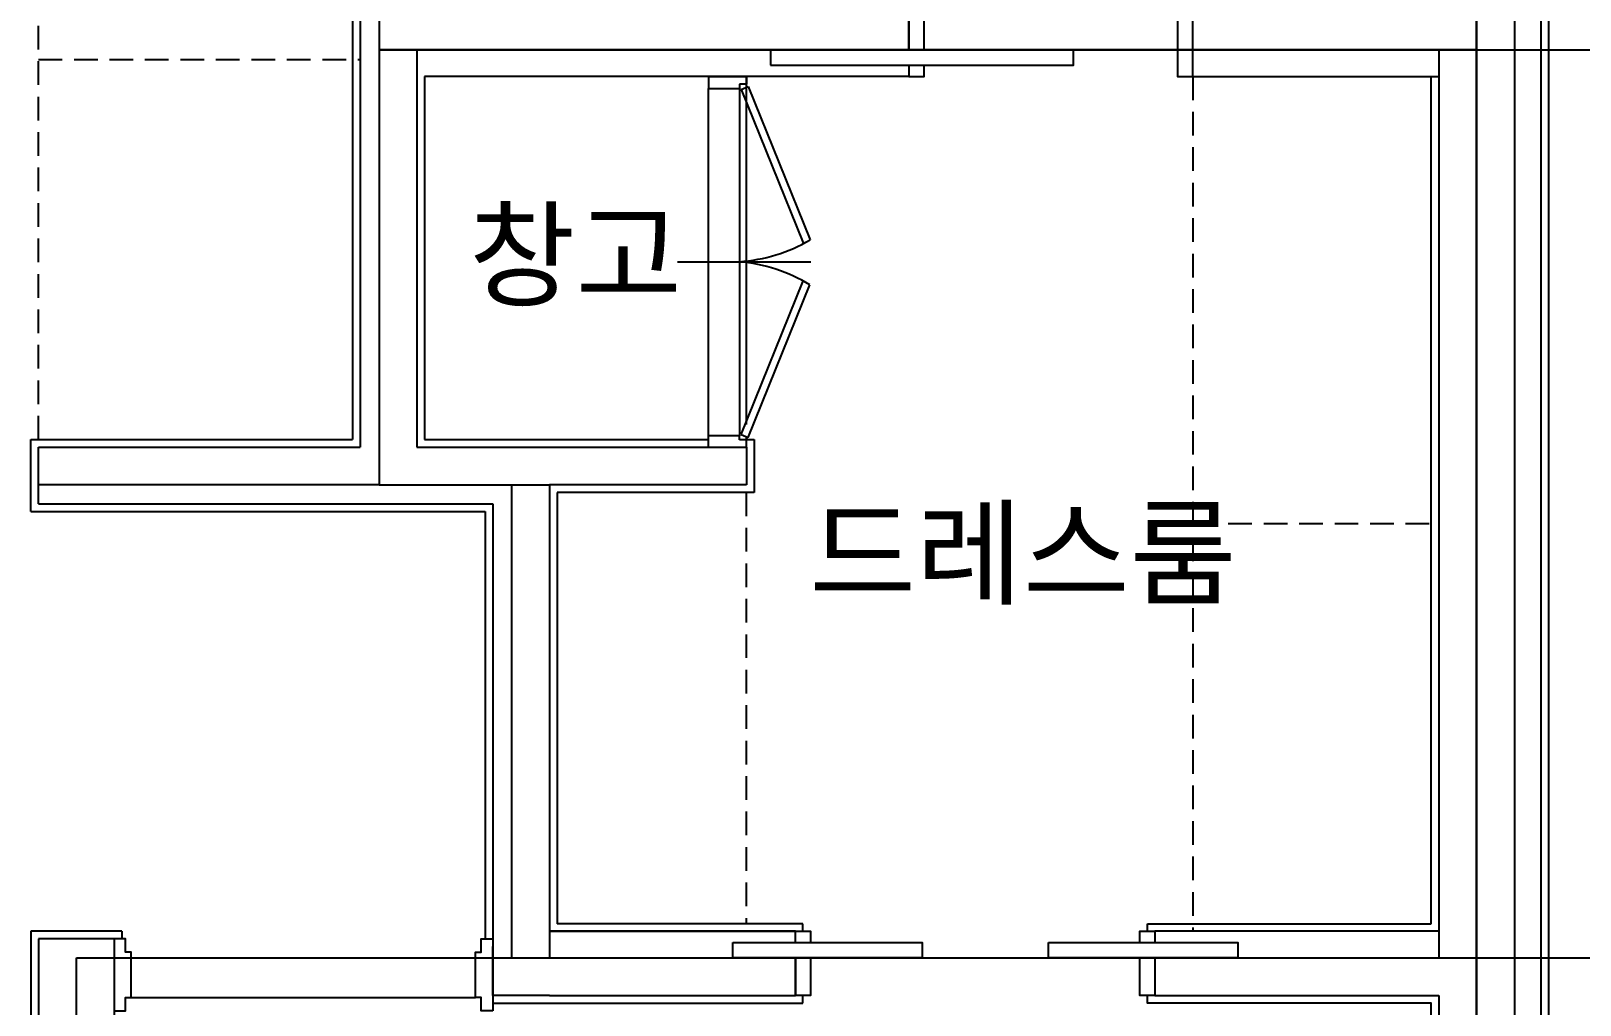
# Model space of a CAD drawing. Extents: x 11416736 to 11582377, y -14295679 to -14163266.
# Drawn here: x 11462329 to 11466422, y -14219008 to -14216433 of the extents above; entities that cross this region are included whole.
import ezdxf

# ---------------------------------------------------------------- set-up
doc = ezdxf.new("R2010")
doc.units = 0
doc.header["$LTSCALE"] = 50
doc.header["$MEASUREMENT"] = 0
doc.linetypes.add('HIDDEN', pattern=[0.375, 0.25, -0.125])
for name, color, linetype in [('! 06 중심선', 11, 'CONTINUOUS'), ('! 08 창호', 4, 'CONTINUOUS'), ('! 18 가구 주차 설치물', 252, 'CONTINUOUS'), ('! 22 text 진한선', 7, 'CONTINUOUS'), ('- 02 내력벽', 2, 'CONTINUOUS'), ('- 04 마감선 01', 125, 'CONTINUOUS')]:
    doc.layers.add(name, color=color, linetype=linetype)
doc.styles.add('굴림', font='Gulim.ttf')

msp = doc.modelspace()

# ---------------------------------------------------------------- linework, layer by layer
at = {"layer": '! 06 중심선'}
for p, q in [((11466148.9, -14224572.5), (11466148.9, -14212139.5)), ((11463248.9, -14214783.5), (11463248.9, -14216483.5)), ((11463248.9, -14216483.5), (11467611.9, -14216483.5)), ((11463248.9, -14216483.5), (11463248.9, -14217633.5)), ((11463248.9, -14217633.5), (11462348.9, -14217633.5)), ((11463248.9, -14217633.5), (11463698.9, -14217633.5)), ((11463598.9, -14217633.5), (11463598.9, -14218883.5)), ((11462448.9, -14223233.5), (11462448.9, -14218883.5)), ((11462448.9, -14218883.5), (11466148.9, -14218883.5)), ((11463598.9, -14218883.5), (11467611.9, -14218883.5))]:
    msp.add_line(p, q, dxfattribs=at)
at = {"layer": '! 06 중심선', "ltscale": 30}
for p, q in [((11466148.9, -14214783.5), (11466148.9, -14222483.5)), ((11466148.9, -14216483.5), (11463248.9, -14216483.5))]:
    msp.add_line(p, q, dxfattribs=at)
at = {"layer": '! 08 창호'}
for p, q in [((11464119.3, -14216553.5), (11464219.6, -14216553.5)), ((11464119.3, -14216553.5), (11464219.6, -14216553.5)), ((11464119.3, -14216553.5), (11464119.3, -14216573.7)), ((11464119.3, -14216573.7), (11464119.3, -14216585.3)), ((11464201.1, -14216573.7), (11464201.1, -14216585.3)), ((11464219.6, -14216573.7), (11464201.1, -14216573.7)), ((11464219.6, -14217473.9), (11464219.6, -14216553.5)), ((11464219.6, -14216553.5), (11464219.6, -14216573.7)), ((11464219.6, -14216582), (11464219.6, -14216573.7)), ((11464119.3, -14217503.1), (11464119.3, -14216585.3)), ((11464119.3, -14216585.3), (11464201.1, -14216585.3)), ((11464201.1, -14216585.3), (11464201.1, -14217503.1)), ((11464205.4, -14216588.1), (11464223.8, -14216580.2)), ((11464205.4, -14216588.1), (11464369.2, -14216993.9)), ((11464223.8, -14216580.2), (11464387.6, -14216986)), ((11464037.5, -14217043.5), (11464389.5, -14217043.5)), ((11464205.4, -14217500.2), (11464368.9, -14217096.2)), ((11464223.8, -14217508.1), (11464387.3, -14217104.2)), ((11464119.3, -14217533.5), (11464119.3, -14217503.1)), ((11464119.3, -14217503.1), (11464201.1, -14217503.1)), ((11464201.1, -14217514.6), (11464201.1, -14217503.1)), ((11464219.6, -14217514.6), (11464201.1, -14217514.6)), ((11464219.6, -14217514.6), (11464201.1, -14217514.6)), ((11464205.4, -14217500.2), (11464223.8, -14217508.1)), ((11464219.6, -14217514.6), (11464219.6, -14217506.3)), ((11464219.6, -14217533.5), (11464219.6, -14217513.2)), ((11464119.3, -14217533.5), (11464219.6, -14217533.5)), ((11464119.3, -14217533.5), (11464219.6, -14217533.5)), ((11464119.3, -14217533.5), (11464219.6, -14217533.5)), ((11464119.3, -14217533.5), (11464219.6, -14217533.5)), ((11462593.9, -14218988.5), (11463503.9, -14218988.5))]:
    msp.add_line(p, q, dxfattribs=at)
for points in [[(11464688.9, -14216483.5), (11464688.9, -14216333.5), (11464648.9, -14216333.5), (11464648.9, -14216483.5)], [(11465398.9, -14216483.5), (11465398.9, -14216333.5), (11465358.9, -14216333.5), (11465358.9, -14216483.5)], [(11465358.9, -14216483.5), (11465358.9, -14216553.5), (11465398.9, -14216553.5), (11465398.9, -14216483.5)], [(11464648.9, -14216523.5), (11464648.9, -14216553.5), (11464688.9, -14216553.5), (11464688.9, -14216523.5)], [(11464348.9, -14218843.5), (11464348.9, -14218813.5), (11464388.9, -14218813.5), (11464388.9, -14218843.5)], [(11465258.9, -14218843.5), (11465258.9, -14218813.5), (11465298.9, -14218813.5), (11465298.9, -14218843.5)], [(11464388.9, -14218883.5), (11464388.9, -14218983.5), (11464348.9, -14218983.5), (11464348.9, -14218883.5)], [(11465298.9, -14218883.5), (11465298.9, -14218983.5), (11465258.9, -14218983.5), (11465258.9, -14218883.5)]]:
    msp.add_lwpolyline(points, dxfattribs=at)
for points in [[(11464283.4, -14216523.5), (11465083.4, -14216523.5), (11465083.4, -14216483.5), (11464283.4, -14216483.5)], [(11462548.9, -14219023.5), (11462578.9, -14219023.5), (11462578.9, -14218988.5), (11462593.9, -14218988.5), (11462593.9, -14218868.5), (11462578.9, -14218868.5), (11462578.9, -14218833.5), (11462548.9, -14218833.5)], [(11463548.9, -14219023.5), (11463518.9, -14219023.5), (11463518.9, -14218988.5), (11463503.9, -14218988.5), (11463503.9, -14218868.5), (11463518.9, -14218868.5), (11463518.9, -14218833.5), (11463548.9, -14218833.5)], [(11464183.4, -14218843.5), (11464683.4, -14218843.5), (11464683.4, -14218883.5), (11464183.4, -14218883.5)], [(11465018, -14218843.5), (11465518, -14218843.5), (11465518, -14218883.5), (11465018, -14218883.5)]]:
    msp.add_lwpolyline(points, close=True, dxfattribs=at)
for centre, radius, start, end in [((11464169.8, -14216609.9), 434.6, 274.0718, 300.0791), ((11464161.9, -14217479.7), 437.9, 59.0123, 84.9213)]:
    msp.add_arc(centre, radius, start, end, dxfattribs=at)
at = {"layer": '! 18 가구 주차 설치물', "linetype": 'HIDDEN', "ltscale": 5}
for p, q in [((11462348.9, -14217513.5), (11462348.9, -14215503.5)), ((11462348.9, -14216508.5), (11463198.9, -14216508.5)), ((11465398.9, -14216553.5), (11465398.9, -14218813.5)), ((11464218.9, -14217653.5), (11464218.9, -14218793.5)), ((11465398.9, -14217735.6), (11466048.9, -14217735.6))]:
    msp.add_line(p, q, dxfattribs=at)
at = {"layer": '- 02 내력벽', "ltscale": 30}
for p, q in [((11466248.9, -14214683.5), (11466248.9, -14222583.5)), ((11463198.9, -14214883.5), (11463198.9, -14217533.5)), ((11463348.9, -14216483.5), (11463348.9, -14217533.5)), ((11463348.9, -14216483.5), (11464648.9, -14216483.5)), ((11465398.9, -14216483.5), (11466048.9, -14216483.5)), ((11466048.9, -14216483.5), (11466048.9, -14218883.5)), ((11462348.9, -14217533.5), (11463198.9, -14217533.5)), ((11462348.9, -14217683.5), (11462348.9, -14217533.5)), ((11464219.6, -14217533.5), (11464219.6, -14217633.5)), ((11464219.6, -14217633.5), (11463698.9, -14217633.5)), ((11463698.9, -14217633.5), (11463698.9, -14218883.5)), ((11462348.9, -14217683.5), (11463548.9, -14217683.5)), ((11463548.9, -14217683.5), (11463548.9, -14218983.5)), ((11462348.9, -14218833.5), (11462348.9, -14223133.5)), ((11462548.9, -14218833.5), (11462348.9, -14218833.5)), ((11462548.9, -14218833.5), (11462548.9, -14222383.5)), ((11463698.9, -14218883.5), (11464348.9, -14218883.5)), ((11465298.9, -14218883.5), (11466048.9, -14218883.5)), ((11463698.9, -14218983.5), (11463548.9, -14218983.5)), ((11463698.9, -14218983.5), (11464348.9, -14218983.5)), ((11465298.9, -14218983.5), (11466048.9, -14218983.5)), ((11466048.9, -14218983.5), (11466048.9, -14222383.5))]:
    msp.add_line(p, q, dxfattribs=at)
at = {"layer": '- 02 내력벽'}
for p, q in [((11464648.9, -14216483.5), (11464648.9, -14216383.5)), ((11465398.9, -14216483.5), (11465398.9, -14216383.5)), ((11463348.9, -14217533.5), (11464219.6, -14217533.5)), ((11463548.9, -14218983.5), (11463548.9, -14218853.5)), ((11464348.9, -14218883.5), (11464348.9, -14218983.5)), ((11465298.9, -14218883.5), (11465298.9, -14218983.5))]:
    msp.add_line(p, q, dxfattribs=at)
at = {"layer": '- 04 마감선 01'}
for p, q in [((11466338.9, -14214593.5), (11466338.9, -14222673.5)), ((11466318.9, -14214613.5), (11466318.9, -14222653.5)), ((11463178.9, -14215503.5), (11463178.9, -14217513.5)), ((11463368.9, -14216553.5), (11463368.9, -14217513.5)), ((11464648.9, -14216553.5), (11463368.9, -14216553.5)), ((11465398.9, -14216553.5), (11466048.9, -14216553.5)), ((11466028.9, -14218793.5), (11466028.9, -14216553.5)), ((11462328.9, -14217513.5), (11463178.9, -14217513.5)), ((11462328.9, -14217703.5), (11462328.9, -14217513.5)), ((11463368.9, -14217513.5), (11464119.3, -14217513.5)), ((11464219.6, -14217513.5), (11464239.6, -14217513.5)), ((11464239.6, -14217513.5), (11464239.6, -14217653.5)), ((11464239.6, -14217653.5), (11463718.9, -14217653.5)), ((11463718.9, -14217653.5), (11463718.9, -14218793.5)), ((11462328.9, -14217703.5), (11463528.9, -14217703.5)), ((11463528.9, -14217703.5), (11463528.9, -14218833.5)), ((11462328.9, -14218813.5), (11462328.9, -14223113.5)), ((11462568.9, -14218813.5), (11462328.9, -14218813.5)), ((11462568.9, -14218813.5), (11462568.9, -14218833.5)), ((11464348.9, -14218813.5), (11463698.9, -14218813.5)), ((11463698.9, -14218813.5), (11464348.9, -14218813.5)), ((11464368.9, -14218793.5), (11463718.9, -14218793.5)), ((11464368.9, -14218813.5), (11464368.9, -14218793.5)), ((11465278.9, -14218813.5), (11465278.9, -14218793.5)), ((11465278.9, -14218793.5), (11466028.9, -14218793.5)), ((11466048.9, -14218813.5), (11465298.9, -14218813.5)), ((11464368.9, -14219003.5), (11464368.9, -14218983.5)), ((11463548.9, -14219003.5), (11464368.9, -14219003.5))]:
    msp.add_line(p, q, dxfattribs=at)
msp.add_lwpolyline([(11465298.9, -14222363.5), (11466028.9, -14222363.5), (11466028.9, -14219003.5), (11465278.9, -14219003.5), (11465278.9, -14218983.5)], dxfattribs=at)

# ---------------------------------------------------------------- texts
at = {"layer": '! 22 text 진한선', "linetype": 'Continuous', "style": '굴림'}
for s, p in [('창고', (11463485.3, -14217138)), ('드레스룸', (11464385.3, -14217926.4))]:
    msp.add_text(s, height=225, dxfattribs=at).set_placement(p)

doc.saveas('drawing.dxf')
